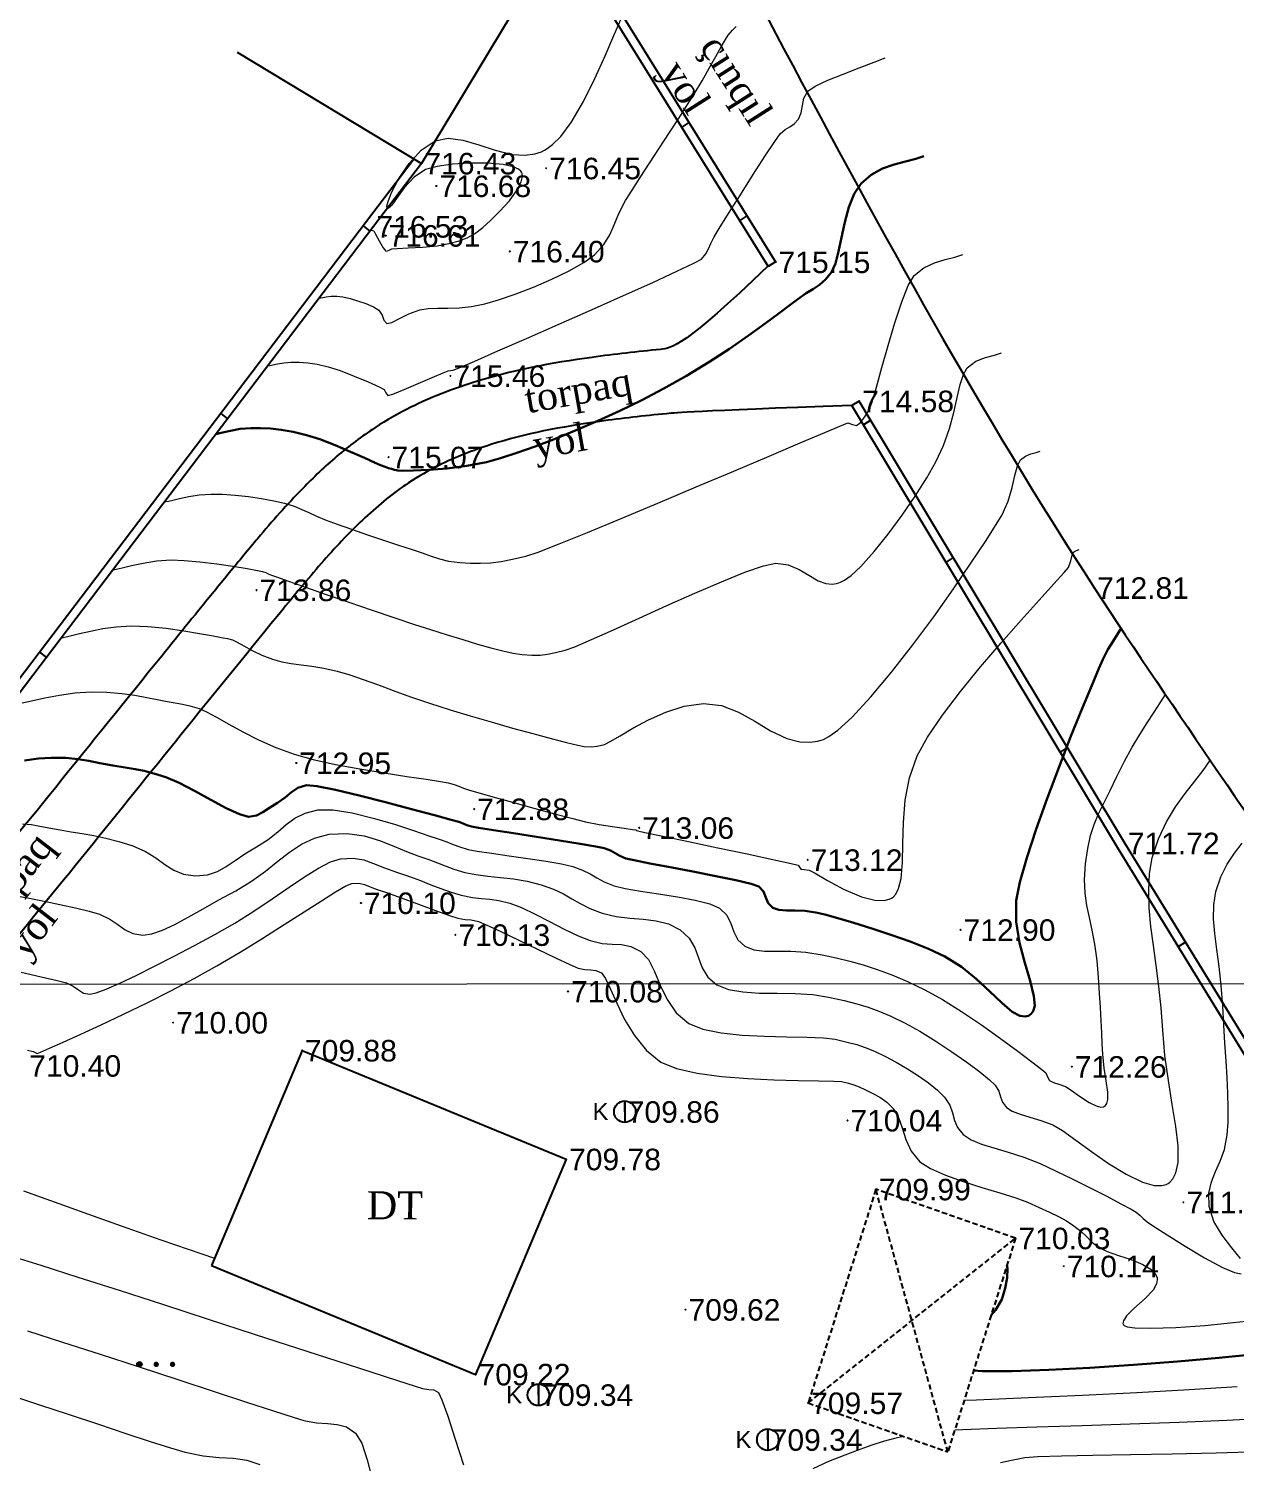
# Model space of a CAD drawing. Header units: feet. Extents: x 3381 to 1374491, y 675186 to 8751562.
# Drawn here: x 688355.3 to 688411.4, y 4376249.5 to 4376316.1 of the extents above; entities that cross this region are included whole.
import ezdxf
from ezdxf.enums import TextEntityAlignment as Align

# ---------------------------------------------------------------- set-up
doc = ezdxf.new("R2010")
doc.units = ezdxf.units.FT
doc.header["$MEASUREMENT"] = 0
doc.header["$PDMODE"] = 34
doc.header["$PDSIZE"] = 0.01
doc.linetypes.add('DASHED2', pattern=[0.375, 0.25, -0.125])
doc.layers.get('0').update_dxf_attribs({"linetype": 'CONTINUOUS'})
for name, color, linetype in [('0_Point_Height', 2, 'CONTINUOUS'), ('0_Point_Point', 7, 'CONTINUOUS'), ('col bitkisi', 7, 'CONTINUOUS'), ('Lep-Stolb', 7, 'CONTINUOUS'), ('polygon', 5, 'CONTINUOUS'), ('Yazilar', 7, 'CONTINUOUS')]:
    doc.layers.add(name, color=color, linetype=linetype)
for name, color, linetype, lineweight in [('ANA HORIZONTAL', 24, 'CONTINUOUS', 30), ('HORIZANTAL', 24, 'CONTINUOUS', 13), ('km setka', 170, 'CONTINUOUS', 15)]:
    doc.layers.add(name, color=color, linetype=linetype, lineweight=lineweight)
doc.styles.get("Standard").update_dxf_attribs({"font": 'arial.ttf', "height": 2.5})

msp = doc.modelspace()

# ---------------------------------------------------------------- hatches: boundary and pattern name
at = {"layer": 'col bitkisi', "ltscale": 1.5}
h = msp.add_hatch(color=256, dxfattribs=at)
edge = h.paths.add_edge_path()
edge.add_arc((688360.479, 4376254.022), 0.125, 0, 360)
h = msp.add_hatch(color=256, dxfattribs=at)
edge = h.paths.add_edge_path()
edge.add_arc((688361.261, 4376254.022), 0.125, 0, 360)
h = msp.add_hatch(color=256, dxfattribs=at)
edge = h.paths.add_edge_path()
edge.add_arc((688362.02, 4376254.022), 0.125, 0, 360)

# ---------------------------------------------------------------- linework, layer by layer
at = {"linetype": 'Continuous'}
for p, q in [((688380.277, 4376320.253, 716.983), (688389.714, 4376305.054, 715.153)), ((688380.617, 4376320.464, 716.983), (688390.054, 4376305.265, 715.153)), ((688378.57, 4376318.106, 716.976), (688373.592, 4376309.85, 716.431)), ((688365.028, 4376315.014, 716.431), (688373.592, 4376309.85, 716.431)), ((688386.026, 4376311.753), (688385.692, 4376311.532)), ((688373.248, 4376310.058, 716.432), (688371.04, 4376307.154, 716.528)), ((688373.592, 4376309.85, 716.431), (688371.358, 4376306.912, 716.528)), ((688371.04, 4376307.154, 716.528), (688334.831, 4376259.454, 708.969)), ((688371.358, 4376306.912, 716.528), (688335.212, 4376259.294, 708.982)), ((688370.882, 4376306.947, 6.389), (688371.197, 4376306.7, 6.389)), ((688388.722, 4376307.411), (688388.388, 4376307.19)), ((688390.054, 4376305.265, 715.153), (688389.714, 4376305.054, 715.153)), ((688364.262, 4376298.225, -710.059), (688364.577, 4376297.979, -710.059)), ((688393.944, 4376298.798, 697.485), (688393.601, 4376298.592, 697.485)), ((688394.478, 4376297.91), (688394.144, 4376297.688)), ((688398.312, 4376291.529), (688397.978, 4376291.307)), ((688355.838, 4376287.127, -710.059), (688356.153, 4376286.881, -710.059)), ((688403.615, 4376282.701), (688403.282, 4376282.48)), ((688409.109, 4376273.655, 712.257), (688408.775, 4376273.434, 712.257)), ((688368.039, 4376268.615, 709.876), (688363.832, 4376258.614, 709.322)), ((688368.039, 4376268.615, 709.876), (688380.316, 4376263.559, 709.777)), ((688380.316, 4376263.559, 709.777), (688376.109, 4376253.558, 709.223)), ((688363.832, 4376258.614, 709.322), (688376.109, 4376253.558, 709.223))]:
    msp.add_line(p, q, dxfattribs=at)
at = {"linetype": 'DASHED2'}
for p, q in [((688394.719, 4376262.16, 709.991), (688391.57, 4376252.227, 709.572)), ((688401.209, 4376259.887, 710.032), (688394.719, 4376262.16, 709.991)), ((688398.06, 4376249.954, 709.613), (688394.719, 4376262.16, 709.991)), ((688391.57, 4376252.227, 709.572), (688401.209, 4376259.887, 710.032)), ((688401.209, 4376259.887, 710.032), (688398.06, 4376249.954, 709.613)), ((688391.57, 4376252.227, 709.572), (688398.06, 4376249.954, 709.613))]:
    msp.add_line(p, q, dxfattribs=at)
at = {"linetype": 'Continuous', "elevation": 697.485}
for points in [[(688456.426, 4376198.1), (688447.789, 4376208.533), (688438.905, 4376222.941), (688427.094, 4376242.97), (688417.074, 4376259.909), (688405.947, 4376278.044), (688393.601, 4376298.592)], [(688456.706, 4376198.389), (688448.115, 4376208.766), (688439.247, 4376223.147), (688427.438, 4376243.173), (688417.416, 4376260.115), (688406.289, 4376278.251), (688393.944, 4376298.798)]]:
    msp.add_lwpolyline(points, dxfattribs=at)
at = {"color": 51, "lineweight": 13, "true_color": 0xf8f6b0}
msp.add_circle((688448.805, 4376201.629), 699.09, dxfattribs=at)
at = {"linetype": 'Continuous'}
for points, knots in [([(688384.942, 4376325.598), (688386.763, 4376322.128), (688393.069, 4376310.11), (688402.966, 4376292.128), (688416.961, 4376272.864), (688427.732, 4376252.666), (688438.695, 4376234.78), (688447.823, 4376217.377), (688461.238, 4376198.856), (688477.838, 4376184.567), (688489.373, 4376169.73), (688497.303, 4376159.248), (688508.621, 4376147.329), (688516.87, 4376136.637), (688521.314, 4376130.877)], [0, 0, 0, 0, 11.75951, 40.72321, 61.46233, 83.054979, 109.290717, 124.392744, 141.962718, 177.533008, 189.558821, 198.276488, 216.955448, 238.768866, 238.768866, 238.768866, 238.768866]), ([(688389.7, 4376305.068), (688385.76, 4376301.305), (688385.231, 4376301.254), (688383.642, 4376301.094), (688382.579, 4376300.978), (688379.627, 4376300.571), (688377.75, 4376300.217), (688374.972, 4376299.339), (688374.021, 4376298.968), (688372.53, 4376298.23), (688371.97, 4376297.914), (688370.81, 4376297.159), (688370.222, 4376296.712), (688369.107, 4376295.763), (688368.577, 4376295.259), (688367.335, 4376293.988), (688366.645, 4376293.201), (688365.534, 4376291.883), (688365.1, 4376291.353), (688364.244, 4376290.307), (688363.819, 4376289.786), (688362.553, 4376288.231), (688361.72, 4376287.203), (688359.241, 4376284.135), (688357.613, 4376282.112), (688354.704, 4376278.517), (688353.428, 4376276.946), (688351.392, 4376274.468), (688350.651, 4376273.57), (688349.218, 4376271.849), (688348.529, 4376271.026), (688347.301, 4376269.572), (688346.767, 4376268.943), (688345.398, 4376267.342), (688344.524, 4376266.336), (688343.092, 4376264.395), (688342.506, 4376263.485), (688341.74, 4376261.832), (688341.491, 4376261.128), (688341.258, 4376260.006), (688341.204, 4376259.612), (688341.155, 4376258.818), (688341.16, 4376258.423), (688341.28, 4376256.823), (688341.595, 4376255.65), (688342.308, 4376253.806), (688342.644, 4376253.099), (688343.37, 4376251.763), (688343.761, 4376251.131), (688345.049, 4376249.208), (688345.996, 4376248.015), (688347.46, 4376246.081), (688348.011, 4376245.33), (688349.012, 4376243.799), (688349.46, 4376243.022), (688350.13, 4376241.552), (688350.371, 4376240.865), (688350.717, 4376239.429), (688350.821, 4376238.688), (688350.899, 4376237.09), (688350.853, 4376236.236), (688350.589, 4376234.556), (688350.372, 4376233.726), (688349.577, 4376231.492), (688348.845, 4376230.139), (688347.372, 4376227.992), (688346.718, 4376227.164), (688345.328, 4376225.556), (688344.589, 4376224.773), (688343.087, 4376223.221), (688342.325, 4376222.452), (688341.003, 4376221.067), (688340.439, 4376220.459), (688339.344, 4376219.207), (688338.815, 4376218.568), (688337.276, 4376216.621), (688336.311, 4376215.284), (688334.611, 4376212.82), (688333.863, 4376211.699), (688332.394, 4376209.43), (688331.675, 4376208.284), (688329.575, 4376204.809), (688328.248, 4376202.446), (688325.852, 4376197.757), (688324.773, 4376195.436), (688323.109, 4376191.411), (688322.473, 4376189.728), (688321.315, 4376186.322), (688320.792, 4376184.605), (688319.779, 4376180.977), (688319.297, 4376179.064), (688318.513, 4376175.771), (688318.198, 4376174.394), (688317.585, 4376171.63), (688317.29, 4376170.242), (688316.865, 4376168.069), (688316.719, 4376167.294), (688316.481, 4376165.894), (688316.386, 4376165.275), (688316.145, 4376163.311), (688316.07, 4376161.967), (688316.072, 4376158.951), (688316.194, 4376157.279), (688316.634, 4376153.987), (688316.95, 4376152.368), (688317.59, 4376149.652), (688317.883, 4376148.544), (688318.448, 4376146.546), (688318.714, 4376145.653), (688319.207, 4376144.039), (688319.433, 4376143.309), (688319.929, 4376141.835), (688320.198, 4376141.095), (688320.654, 4376140.004), (688320.811, 4376139.651), (688321.313, 4376138.597), (688321.674, 4376137.936), (688322.355, 4376136.666), (688322.675, 4376136.057), (688323.074, 4376135.155), (688323.195, 4376134.851), (688323.382, 4376134.297), (688323.452, 4376134.05), (688323.575, 4376133.526), (688323.627, 4376133.253), (688323.761, 4376132.416), (688323.824, 4376131.826), (688321.639, 4376127.412)], [0, 0, 0, 0, 1.504182, 1.504182, 4.512547, 4.512547, 9.897023, 9.897023, 12.795834, 12.795834, 14.604059, 14.604059, 16.662244, 16.662244, 18.72043, 18.72043, 21.69221, 21.69221, 23.690537, 23.690537, 25.688865, 25.688865, 29.68552, 29.68552, 37.678831, 37.678831, 43.858623, 43.858623, 47.338723, 47.338723, 50.479181, 50.479181, 52.843093, 52.843093, 56.452422, 56.452422, 59.343353, 59.343353, 61.301717, 61.301717, 62.310714, 62.310714, 63.319712, 63.319712, 66.426739, 66.426739, 68.50177, 68.50177, 70.576802, 70.576802, 75.092259, 75.092259, 77.984383, 77.984383, 80.876507, 80.876507, 83.368148, 83.368148, 85.859789, 85.859789, 88.693846, 88.693846, 91.527902, 91.527902, 96.504404, 96.504404, 99.813748, 99.813748, 103.123092, 103.123092, 106.359907, 106.359907, 108.778682, 108.778682, 111.197456, 111.197456, 116.035005, 116.035005, 120.025858, 120.025858, 124.016711, 124.016711, 131.998417, 131.998417, 139.538843, 139.538843, 144.840516, 144.840516, 150.142189, 150.142189, 155.992549, 155.992549, 160.212599, 160.212599, 164.43265, 164.43265, 166.77754, 166.77754, 168.584028, 168.584028, 172.423705, 172.423705, 177.221179, 177.221179, 182.018653, 182.018653, 185.384546, 185.384546, 188.140377, 188.140377, 190.397291, 190.397291, 192.654204, 192.654204, 193.73589, 193.73589, 195.899262, 195.899262, 198.062634, 198.062634, 199.190084, 199.190084, 200.13488, 200.13488, 201.079676, 201.079676, 202.923933, 202.923933, 202.923933, 202.923933]), ([(688393.603, 4376298.598), (688386.041, 4376298.318), (688385.511, 4376298.267), (688383.934, 4376298.109), (688382.896, 4376297.994), (688380.096, 4376297.606), (688378.388, 4376297.275), (688375.97, 4376296.507), (688375.162, 4376296.188), (688373.913, 4376295.566), (688373.444, 4376295.298), (688372.296, 4376294.54), (688371.625, 4376293.994), (688370.315, 4376292.77), (688369.677, 4376292.094), (688368.414, 4376290.659), (688367.788, 4376289.899), (688365.641, 4376287.278), (688364.162, 4376285.452), (688361.234, 4376281.827), (688359.785, 4376280.026), (688355.398, 4376274.604), (688352.421, 4376270.962), (688348.702, 4376266.589), (688348.218, 4376266.027), (688347.276, 4376264.917), (688346.82, 4376264.367), (688345.833, 4376263.078), (688345.335, 4376262.343), (688344.649, 4376261.024), (688344.422, 4376260.438), (688344.233, 4376259.598), (688344.195, 4376259.338), (688344.158, 4376258.809), (688344.16, 4376258.533), (688344.244, 4376257.423), (688344.475, 4376256.521), (688345.026, 4376255.094), (688345.271, 4376254.566), (688345.808, 4376253.546), (688346.102, 4376253.051), (688347.186, 4376251.371), (688348.078, 4376250.224), (688349.597, 4376248.233), (688350.21, 4376247.418), (688351.38, 4376245.682), (688351.935, 4376244.764), (688352.681, 4376243.21), (688352.928, 4376242.615), (688353.338, 4376241.38), (688353.499, 4376240.749), (688353.856, 4376238.835), (688353.925, 4376237.529), (688353.755, 4376235.128), (688353.554, 4376234.034), (688352.952, 4376231.923), (688352.551, 4376230.904), (688351.597, 4376228.965), (688351.045, 4376228.044), (688349.665, 4376226.029), (688348.801, 4376224.964), (688347.017, 4376222.958), (688346.096, 4376222.013), (688344.43, 4376220.306), (688343.68, 4376219.54), (688342.503, 4376218.265), (688342.058, 4376217.761), (688341.186, 4376216.726), (688340.76, 4376216.197), (688339.506, 4376214.581), (688338.702, 4376213.464), (688337.175, 4376211.255), (688336.448, 4376210.168), (688335.027, 4376207.979), (688334.332, 4376206.874), (688332.302, 4376203.531), (688331.022, 4376201.263), (688328.646, 4376196.647), (688327.549, 4376194.3), (688325.895, 4376190.297), (688325.278, 4376188.663), (688324.156, 4376185.355), (688323.647, 4376183.678), (688322.65, 4376180.096), (688322.17, 4376178.186), (688321.399, 4376174.933), (688321.093, 4376173.593), (688320.501, 4376170.92), (688320.218, 4376169.585), (688319.803, 4376167.459), (688319.653, 4376166.664), (688319.42, 4376165.276), (688319.331, 4376164.678), (688319.194, 4376163.485), (688319.145, 4376162.885), (688319.05, 4376161.076), (688319.059, 4376159.861), (688319.248, 4376156.728), (688319.528, 4376154.819), (688320.318, 4376151.012), (688320.826, 4376149.113), (688321.571, 4376146.572), (688321.765, 4376145.931), (688322.158, 4376144.653), (688322.356, 4376144.024), (688322.751, 4376142.862), (688322.946, 4376142.325), (688323.297, 4376141.451), (688323.446, 4376141.107), (688323.727, 4376140.5), (688323.859, 4376140.234), (688324.138, 4376139.69), (688324.285, 4376139.415), (688324.736, 4376138.574), (688325.052, 4376137.995), (688325.577, 4376136.923), (688325.794, 4376136.443), (688326.113, 4376135.6), (688326.231, 4376135.247), (688326.428, 4376134.528), (688326.506, 4376134.171), (688326.7, 4376133.112), (688326.777, 4376132.424), (688326.855, 4376131.682), (688326.864, 4376131.601), (688328.598, 4376127.289)], [0, 0, 0, 0, 1.519576, 1.519576, 4.558728, 4.558728, 9.930594, 9.930594, 12.837598, 12.837598, 14.698947, 14.698947, 17.596272, 17.596272, 20.493598, 20.493598, 23.430765, 23.430765, 30.540606, 30.540606, 37.650448, 37.650448, 51.870131, 51.870131, 53.943342, 53.943342, 56.016553, 56.016553, 58.839775, 58.839775, 61.186701, 61.186701, 62.257023, 62.257023, 63.327345, 63.327345, 66.426341, 66.426341, 68.26825, 68.26825, 70.110159, 70.110159, 74.62153, 74.62153, 77.595, 77.595, 80.568471, 80.568471, 82.304355, 82.304355, 84.04024, 84.04024, 87.512009, 87.512009, 90.504027, 90.504027, 93.496045, 93.496045, 96.488063, 96.488063, 100.372173, 100.372173, 104.256283, 104.256283, 107.517701, 107.517701, 109.618427, 109.618427, 111.719153, 111.719153, 115.920605, 115.920605, 119.858792, 119.858792, 123.796978, 123.796978, 131.673352, 131.673352, 139.553481, 139.553481, 144.894421, 144.894421, 150.235361, 150.235361, 156.190392, 156.190392, 160.321983, 160.321983, 164.453574, 164.453574, 166.899961, 166.899961, 168.797126, 168.797126, 170.694291, 170.694291, 174.488621, 174.488621, 180.488906, 180.488906, 186.48919, 186.48919, 188.508696, 188.508696, 190.528201, 190.528201, 192.322947, 192.322947, 193.52533, 193.52533, 194.478712, 194.478712, 195.432094, 195.432094, 197.338858, 197.338858, 198.784376, 198.784376, 199.759029, 199.759029, 200.733681, 200.733681, 202.682985, 202.682985, 202.923933, 202.923933, 202.923933, 202.923933])]:
    msp.add_open_spline(points, degree=3, knots=knots, dxfattribs=at)
at = {"layer": '0_Point_Point'}
for p in [(688373.592, 4376309.85, 716.431), (688379.391, 4376309.625, 716.448), (688374.285, 4376308.8, 716.68), (688371.358, 4376306.912, 716.528), (688371.924, 4376306.492, 716.608), (688377.7, 4376305.759, 716.396), (688390.054, 4376305.265, 715.153), (688374.941, 4376299.973, 715.458), (688393.944, 4376298.798, 714.578), (688372.065, 4376296.19, 715.073), (688365.922, 4376290.016, 713.864), (688404.862, 4376290.121, 712.806), (688367.772, 4376281.978, 712.954), (688376.044, 4376279.834, 712.882), (688383.717, 4376278.964, 713.057), (688406.289, 4376278.251, 711.716), (688391.547, 4376277.473, 713.12), (688370.778, 4376275.469, 710.101), (688398.657, 4376274.222, 712.901), (688375.168, 4376273.988, 710.135), (688380.406, 4376271.361, 710.075), (688362.05, 4376269.913, 710), (688368.039, 4376268.615, 709.876), (688403.826, 4376267.862, 712.257), (688383.044, 4376265.767, 709.857), (688393.396, 4376265.361, 710.042), (688380.316, 4376263.559, 709.777), (688394.719, 4376262.16, 709.991), (688409.017, 4376261.559, 711.378), (688401.209, 4376259.887, 710.032), (688403.458, 4376258.586, 710.137), (688385.869, 4376256.567, 709.616), (688376.109, 4376253.558, 709.223), (688379.028, 4376252.605, 709.337), (688391.57, 4376252.227, 709.572), (688389.69, 4376250.521, 709.343)]:
    msp.add_point(p, dxfattribs=at)
at = {"layer": 'ANA HORIZONTAL', "color": 16, "lineweight": 30}
for points, elevation in [([(688364.039, 4376297.27), (688364.095, 4376297.28), (688364.214, 4376297.306), (688364.414, 4376297.353), (688364.719, 4376297.424), (688365.162, 4376297.504), (688365.674, 4376297.545), (688366.114, 4376297.544), (688366.574, 4376297.52), (688367.071, 4376297.464), (688367.62, 4376297.367), (688368.24, 4376297.221), (688368.863, 4376297.023), (688369.576, 4376296.747), (688370.297, 4376296.442), (688370.945, 4376296.154), (688371.438, 4376295.93), (688371.694, 4376295.817), (688371.898, 4376295.744), (688372.065, 4376295.687), (688372.198, 4376295.645), (688372.341, 4376295.596), (688372.487, 4376295.566), (688372.711, 4376295.562), (688373.217, 4376295.568), (688373.932, 4376295.597), (688374.786, 4376295.664), (688375.704, 4376295.782), (688376.615, 4376295.966), (688377.266, 4376296.146), (688378.027, 4376296.391), (688378.879, 4376296.694), (688379.803, 4376297.047), (688380.78, 4376297.446), (688381.79, 4376297.883), (688382.815, 4376298.352), (688383.835, 4376298.847), (688384.831, 4376299.362), (688385.913, 4376299.97), (688386.946, 4376300.602), (688387.912, 4376301.235), (688388.792, 4376301.844), (688389.568, 4376302.404), (688390.222, 4376302.89), (688390.735, 4376303.278), (688391.089, 4376303.544), (688391.48, 4376303.809), (688391.809, 4376304.01), (688392.098, 4376304.203), (688392.372, 4376304.446), (688392.653, 4376304.794), (688392.836, 4376305.193), (688392.985, 4376305.751), (688393.123, 4376306.411), (688393.273, 4376307.116), (688393.457, 4376307.807), (688393.701, 4376308.427), (688394.026, 4376308.918), (688394.5, 4376309.323), (688395.027, 4376309.607), (688395.571, 4376309.802), (688396.096, 4376309.941), (688396.567, 4376310.057), (688396.949, 4376310.182)], 715), ([(688355.13, 4376282.091), (688355.785, 4376282.178), (688356.373, 4376282.218), (688357.054, 4376282.209), (688357.614, 4376282.156), (688358.122, 4376282.073), (688358.643, 4376281.969), (688359.244, 4376281.856), (688359.824, 4376281.762), (688360.286, 4376281.689), (688360.706, 4376281.609), (688361.157, 4376281.495), (688361.713, 4376281.318), (688362.321, 4376281.056), (688363.041, 4376280.681), (688363.799, 4376280.264), (688364.519, 4376279.876), (688365.125, 4376279.591), (688365.544, 4376279.48), (688365.925, 4376279.536), (688366.224, 4376279.684), (688366.52, 4376279.891), (688366.893, 4376280.124), (688367.261, 4376280.37), (688367.549, 4376280.614), (688367.849, 4376280.817), (688368.251, 4376280.942), (688368.728, 4376280.901), (688369.589, 4376280.729), (688370.699, 4376280.467), (688371.925, 4376280.156), (688373.134, 4376279.836), (688374.192, 4376279.549), (688374.966, 4376279.335), (688375.321, 4376279.235), (688375.537, 4376279.159), (688375.705, 4376279.09), (688375.922, 4376279.021), (688376.247, 4376278.964), (688376.935, 4376278.855), (688377.87, 4376278.71), (688378.932, 4376278.546), (688380.003, 4376278.379), (688380.965, 4376278.224), (688381.699, 4376278.097), (688382.088, 4376278.016), (688382.378, 4376277.903), (688382.594, 4376277.784), (688382.81, 4376277.663), (688383.099, 4376277.544), (688383.482, 4376277.454), (688384.205, 4376277.311), (688385.154, 4376277.131), (688386.214, 4376276.93), (688387.27, 4376276.723), (688388.21, 4376276.527), (688388.917, 4376276.357), (688389.279, 4376276.229), (688389.493, 4376275.995), (688389.604, 4376275.729), (688389.715, 4376275.467), (688389.932, 4376275.249), (688390.211, 4376275.151), (688390.558, 4376275.122), (688390.964, 4376275.121), (688391.421, 4376275.106), (688391.92, 4376275.033), (688392.347, 4376274.929), (688392.955, 4376274.765), (688393.699, 4376274.549), (688394.535, 4376274.29), (688395.419, 4376273.995), (688396.307, 4376273.673), (688397.155, 4376273.332), (688397.919, 4376272.979), (688398.689, 4376272.504), (688399.384, 4376271.938), (688400.008, 4376271.354), (688400.565, 4376270.823), (688401.059, 4376270.416), (688401.412, 4376270.228), (688401.654, 4376270.192), (688401.804, 4376270.226), (688401.876, 4376270.262), (688401.941, 4376270.31), (688402.035, 4376270.434), (688402.099, 4376270.686), (688402.066, 4376271.134), (688401.891, 4376271.843), (688401.641, 4376272.681), (688401.397, 4376273.611), (688401.236, 4376274.592), (688401.24, 4376275.586), (688401.407, 4376276.44), (688401.728, 4376277.57), (688402.164, 4376278.893), (688402.677, 4376280.33), (688403.23, 4376281.798), (688403.785, 4376283.218), (688404.303, 4376284.507), (688404.748, 4376285.586), (688405.08, 4376286.374), (688405.263, 4376286.789), (688405.504, 4376287.254), (688405.74, 4376287.644), (688405.952, 4376287.969), (688406.122, 4376288.236)], 712.5), ([(688400.81, 4376258.627), (688400.835, 4376258.484), (688400.821, 4376258.043), (688400.727, 4376257.57), (688400.576, 4376257.044), (688400.282, 4376256.537), (688400.072, 4376256.301)], 710), ([(688399.257, 4376253.729), (688399.674, 4376253.706), (688401.048, 4376253.709), (688402.749, 4376253.766), (688404.667, 4376253.866), (688406.697, 4376253.999), (688408.731, 4376254.155), (688410.662, 4376254.325), (688412.382, 4376254.497)], 710)]:
    msp.add_lwpolyline(points, dxfattribs=dict(at, elevation=elevation))
at = {"layer": 'col bitkisi', "lineweight": 13, "ltscale": 1.5}
msp.add_circle((688360.479, 4376254.022), 0.125, dxfattribs=at)
at = {"layer": 'HORIZANTAL', "color": 16, "linetype": 'Continuous', "lineweight": 20}
for points, elevation in [([(688368.829, 4376303.58), (688368.855, 4376303.585), (688368.912, 4376303.598), (688369.01, 4376303.621), (688369.164, 4376303.653), (688369.394, 4376303.675), (688369.651, 4376303.671), (688369.938, 4376303.638), (688370.281, 4376303.563), (688370.618, 4376303.464), (688371.005, 4376303.328), (688371.364, 4376303.174), (688371.615, 4376303.021), (688371.76, 4376302.793), (688371.835, 4376302.56), (688371.98, 4376302.412), (688372.216, 4376302.454), (688372.569, 4376302.635), (688373.011, 4376302.863), (688373.519, 4376303.046), (688373.9, 4376303.103), (688374.332, 4376303.119), (688374.812, 4376303.121), (688375.341, 4376303.136), (688375.916, 4376303.192), (688376.535, 4376303.316), (688377.174, 4376303.505), (688377.949, 4376303.772), (688378.796, 4376304.098), (688379.651, 4376304.463), (688380.452, 4376304.848), (688381.135, 4376305.234), (688381.636, 4376305.602), (688382.071, 4376306.073), (688382.344, 4376306.525), (688382.544, 4376306.993), (688382.76, 4376307.512), (688383.08, 4376308.117), (688383.38, 4376308.598), (688383.76, 4376309.192), (688384.194, 4376309.862), (688384.658, 4376310.573), (688385.124, 4376311.288), (688385.567, 4376311.971), (688385.961, 4376312.586), (688386.279, 4376313.097), (688386.636, 4376313.694), (688386.972, 4376314.276), (688387.274, 4376314.81), (688387.53, 4376315.266), (688387.728, 4376315.611), (688387.856, 4376315.813), (688388.045, 4376316.034), (688388.217, 4376316.205)], 716), ([(688371.224, 4376306.735), (688371.227, 4376306.736), (688371.243, 4376306.739), (688371.254, 4376306.74), (688371.308, 4376306.727), (688371.372, 4376306.706), (688371.454, 4376306.558), (688371.627, 4376306.243), (688371.813, 4376305.924), (688371.934, 4376305.767), (688372.06, 4376305.803), (688372.208, 4376305.88), (688372.456, 4376305.896), (688372.979, 4376305.918), (688373.644, 4376305.955), (688374.317, 4376306.019), (688374.867, 4376306.119), (688375.345, 4376306.253), (688375.72, 4376306.389), (688376.064, 4376306.578), (688376.45, 4376306.873), (688376.803, 4376307.19), (688377.239, 4376307.62), (688377.678, 4376308.112), (688378.044, 4376308.614), (688378.232, 4376308.988), (688378.286, 4376309.235), (688378.271, 4376309.377), (688378.247, 4376309.44), (688378.214, 4376309.49), (688378.108, 4376309.58), (688377.861, 4376309.691), (688377.396, 4376309.795), (688376.664, 4376309.862), (688375.847, 4376309.864), (688375.034, 4376309.809), (688374.317, 4376309.705), (688373.784, 4376309.559), (688373.248, 4376309.21), (688372.794, 4376308.718), (688372.43, 4376308.22), (688372.208, 4376307.91), (688372.086, 4376307.776), (688372.026, 4376307.751), (688372.003, 4376307.76), (688371.99, 4376307.782), (688371.987, 4376307.867), (688372.038, 4376308.083), (688372.203, 4376308.5), (688372.544, 4376309.149), (688373.012, 4376309.838), (688373.58, 4376310.457), (688374.222, 4376310.895), (688374.838, 4376311.021), (688375.521, 4376310.927), (688376.254, 4376310.708), (688377.017, 4376310.457), (688377.794, 4376310.269), (688378.411, 4376310.228), (688378.867, 4376310.292), (688379.164, 4376310.391), (688379.31, 4376310.46), (688379.437, 4376310.534), (688379.69, 4376310.724), (688380.064, 4376311.105), (688380.548, 4376311.756), (688381.123, 4376312.732), (688381.653, 4376313.796), (688382.126, 4376314.852), (688382.533, 4376315.801), (688382.861, 4376316.545)], 716.5), ([(688366.434, 4376300.425), (688366.472, 4376300.432), (688366.552, 4376300.449), (688366.687, 4376300.481), (688366.892, 4376300.529), (688367.19, 4376300.583), (688367.534, 4376300.61), (688367.906, 4376300.607), (688368.303, 4376300.577), (688368.747, 4376300.509), (688369.26, 4376300.392), (688369.805, 4376300.217), (688370.465, 4376299.962), (688371.113, 4376299.691), (688371.619, 4376299.462), (688371.858, 4376299.337), (688371.942, 4376299.176), (688372.026, 4376299.056), (688372.265, 4376299.128), (688372.783, 4376299.336), (688373.441, 4376299.614), (688374.095, 4376299.896), (688374.606, 4376300.117), (688374.831, 4376300.211), (688374.948, 4376300.221), (688375.065, 4376300.232), (688375.341, 4376300.349), (688376.066, 4376300.662), (688377.142, 4376301.13), (688378.47, 4376301.709), (688379.953, 4376302.36), (688381.492, 4376303.039), (688382.99, 4376303.705), (688384.349, 4376304.316), (688385.469, 4376304.831), (688386.254, 4376305.207), (688386.605, 4376305.403), (688386.816, 4376305.643), (688386.938, 4376305.875), (688387.041, 4376306.13), (688387.197, 4376306.433), (688387.437, 4376306.822), (688387.87, 4376307.517), (688388.421, 4376308.394), (688389.013, 4376309.328), (688389.57, 4376310.193), (688390.014, 4376310.865), (688390.271, 4376311.218), (688390.501, 4376311.421), (688390.717, 4376311.549), (688390.922, 4376311.682), (688391.122, 4376311.899), (688391.249, 4376312.205), (688391.298, 4376312.539), (688391.367, 4376312.879), (688391.556, 4376313.202), (688391.897, 4376313.436), (688392.477, 4376313.71), (688393.193, 4376314.003), (688393.944, 4376314.29), (688394.629, 4376314.548), (688395.145, 4376314.754)], 715.5), ([(688361.644, 4376294.115), (688361.703, 4376294.125), (688361.828, 4376294.151), (688362.032, 4376294.199), (688362.337, 4376294.272), (688362.771, 4376294.366), (688363.263, 4376294.441), (688363.814, 4376294.479), (688364.34, 4376294.47), (688364.929, 4376294.428), (688365.546, 4376294.359), (688366.156, 4376294.269), (688366.726, 4376294.164), (688367.22, 4376294.05), (688367.679, 4376293.91), (688368.035, 4376293.766), (688368.354, 4376293.614), (688368.705, 4376293.448), (688369.154, 4376293.264), (688369.678, 4376293.073), (688370.342, 4376292.838), (688371.081, 4376292.582), (688371.83, 4376292.327), (688372.527, 4376292.097), (688373.106, 4376291.913), (688373.627, 4376291.739), (688374.042, 4376291.588), (688374.423, 4376291.461), (688374.843, 4376291.362), (688375.377, 4376291.294), (688375.869, 4376291.263), (688376.335, 4376291.26), (688376.802, 4376291.287), (688377.292, 4376291.349), (688377.831, 4376291.449), (688378.443, 4376291.591), (688379.01, 4376291.781), (688379.996, 4376292.162), (688381.312, 4376292.695), (688382.871, 4376293.339), (688384.582, 4376294.056), (688386.359, 4376294.806), (688388.111, 4376295.548), (688389.752, 4376296.245), (688391.191, 4376296.856), (688392.341, 4376297.342), (688393.114, 4376297.664), (688393.42, 4376297.781), (688393.628, 4376297.705), (688393.816, 4376297.657), (688393.993, 4376297.791), (688394.209, 4376298.063), (688394.425, 4376298.416), (688394.545, 4376298.76), (688394.739, 4376299.442), (688394.992, 4376300.354), (688395.284, 4376301.39), (688395.598, 4376302.443), (688395.916, 4376303.406), (688396.221, 4376304.172), (688396.495, 4376304.635), (688396.94, 4376304.997), (688397.436, 4376305.233), (688397.935, 4376305.385), (688398.39, 4376305.496), (688398.752, 4376305.611)], 714.5), ([(688359.249, 4376290.96), (688359.322, 4376290.973), (688359.478, 4376291.005), (688359.733, 4376291.064), (688360.113, 4376291.156), (688360.654, 4376291.272), (688361.267, 4376291.367), (688361.953, 4376291.414), (688362.558, 4376291.395), (688363.289, 4376291.327), (688364.071, 4376291.229), (688364.828, 4376291.118), (688365.485, 4376291.011), (688365.968, 4376290.925), (688366.2, 4376290.879), (688366.35, 4376290.828), (688366.466, 4376290.774), (688366.613, 4376290.711), (688366.854, 4376290.624), (688367.407, 4376290.429), (688368.199, 4376290.151), (688369.16, 4376289.816), (688370.219, 4376289.449), (688371.305, 4376289.076), (688372.347, 4376288.723), (688373.274, 4376288.416), (688374.014, 4376288.18), (688374.792, 4376287.939), (688375.522, 4376287.713), (688376.197, 4376287.507), (688376.814, 4376287.328), (688377.368, 4376287.184), (688377.854, 4376287.079), (688378.267, 4376287.022), (688378.729, 4376286.993), (688379.103, 4376286.996), (688379.447, 4376287.034), (688379.817, 4376287.106), (688380.27, 4376287.215), (688380.718, 4376287.379), (688381.494, 4376287.713), (688382.52, 4376288.173), (688383.717, 4376288.715), (688385.005, 4376289.297), (688386.305, 4376289.874), (688387.54, 4376290.402), (688388.63, 4376290.839), (688389.495, 4376291.14), (688390.058, 4376291.261), (688390.646, 4376291.19), (688391.149, 4376290.976), (688391.602, 4376290.701), (688392.038, 4376290.448), (688392.397, 4376290.319), (688392.684, 4376290.291), (688392.888, 4376290.317), (688392.994, 4376290.344), (688393.077, 4376290.375), (688393.259, 4376290.47), (688393.563, 4376290.691), (688394.018, 4376291.112), (688394.641, 4376291.801), (688395.292, 4376292.615), (688395.938, 4376293.496), (688396.545, 4376294.387), (688397.079, 4376295.231), (688397.505, 4376295.968), (688397.865, 4376296.742), (688398.134, 4376297.522), (688398.336, 4376298.274), (688398.495, 4376298.967), (688398.637, 4376299.566), (688398.785, 4376300.038), (688398.965, 4376300.351), (688399.364, 4376300.655), (688399.806, 4376300.832), (688400.225, 4376300.94), (688400.556, 4376301.039)], 714), ([(688356.854, 4376287.804), (688356.927, 4376287.817), (688357.08, 4376287.848), (688357.328, 4376287.905), (688357.693, 4376287.993), (688358.202, 4376288.111), (688358.772, 4376288.221), (688359.402, 4376288.306), (688360.093, 4376288.349), (688360.874, 4376288.325), (688361.718, 4376288.241), (688362.547, 4376288.124), (688363.28, 4376288), (688363.838, 4376287.896), (688364.14, 4376287.839), (688364.379, 4376287.8), (688364.568, 4376287.764), (688364.799, 4376287.695), (688365.018, 4376287.592), (688365.327, 4376287.42), (688365.714, 4376287.21), (688366.163, 4376286.993), (688366.662, 4376286.801), (688367.094, 4376286.685), (688367.536, 4376286.607), (688368, 4376286.545), (688368.502, 4376286.477), (688369.055, 4376286.383), (688369.674, 4376286.242), (688370.254, 4376286.072), (688370.877, 4376285.862), (688371.55, 4376285.619), (688372.282, 4376285.349), (688373.082, 4376285.059), (688373.959, 4376284.756), (688374.922, 4376284.448), (688375.848, 4376284.169), (688376.831, 4376283.883), (688377.82, 4376283.602), (688378.767, 4376283.341), (688379.624, 4376283.112), (688380.34, 4376282.928), (688380.867, 4376282.803), (688381.157, 4376282.749), (688381.494, 4376282.735), (688381.766, 4376282.764), (688382.098, 4376282.84), (688382.371, 4376282.972), (688382.823, 4376283.245), (688383.423, 4376283.601), (688384.142, 4376283.986), (688384.947, 4376284.341), (688385.809, 4376284.612), (688386.696, 4376284.741), (688387.547, 4376284.643), (688388.337, 4376284.335), (688389.089, 4376283.914), (688389.825, 4376283.476), (688390.569, 4376283.118), (688391.185, 4376282.955), (688391.667, 4376282.937), (688392.001, 4376282.986), (688392.172, 4376283.031), (688392.285, 4376283.073), (688392.534, 4376283.202), (688392.955, 4376283.505), (688393.595, 4376284.086), (688394.488, 4376285.044), (688395.448, 4376286.194), (688396.434, 4376287.463), (688397.404, 4376288.778), (688398.318, 4376290.067), (688399.134, 4376291.258), (688399.811, 4376292.279), (688400.309, 4376293.057), (688400.586, 4376293.519), (688400.863, 4376294.151), (688401.048, 4376294.775), (688401.178, 4376295.337), (688401.294, 4376295.785), (688401.434, 4376296.067), (688401.666, 4376296.244), (688401.923, 4376296.347), (688402.167, 4376296.409), (688402.359, 4376296.467)], 713.5), ([(688355.026, 4376284.766), (688355.47, 4376284.869), (688356.086, 4376285.007), (688356.76, 4376285.136), (688357.48, 4376285.235), (688358.233, 4376285.283), (688358.972, 4376285.27), (688359.655, 4376285.211), (688360.274, 4376285.122), (688360.824, 4376285.021), (688361.299, 4376284.924), (688361.692, 4376284.847), (688362.138, 4376284.776), (688362.486, 4376284.718), (688362.828, 4376284.64), (688363.256, 4376284.507), (688363.603, 4376284.352), (688364.065, 4376284.103), (688364.63, 4376283.786), (688365.286, 4376283.429), (688366.021, 4376283.058), (688366.822, 4376282.701), (688367.679, 4376282.384), (688368.557, 4376282.14), (688369.598, 4376281.911), (688370.723, 4376281.702), (688371.853, 4376281.514), (688372.908, 4376281.353), (688373.808, 4376281.221), (688374.475, 4376281.121), (688374.828, 4376281.058), (688375.113, 4376280.973), (688375.33, 4376280.893), (688375.548, 4376280.81), (688375.83, 4376280.715), (688376.216, 4376280.602), (688376.915, 4376280.403), (688377.817, 4376280.15), (688378.809, 4376279.875), (688379.781, 4376279.612), (688380.621, 4376279.392), (688381.218, 4376279.248), (688381.852, 4376279.123), (688382.477, 4376279.019), (688383.017, 4376278.939), (688383.4, 4376278.887), (688383.55, 4376278.867), (688383.602, 4376278.843), (688383.654, 4376278.819), (688383.977, 4376278.751), (688384.818, 4376278.574), (688386.006, 4376278.324), (688387.367, 4376278.037), (688388.731, 4376277.749), (688389.923, 4376277.495), (688390.773, 4376277.311), (688391.108, 4376277.232), (688391.171, 4376277.136), (688391.234, 4376277.043), (688391.384, 4376277.024), (688391.619, 4376277.001), (688391.89, 4376276.85), (688392.461, 4376276.513), (688393.216, 4376276.11), (688394.041, 4376275.76), (688394.674, 4376275.597), (688395.096, 4376275.583), (688395.337, 4376275.641), (688395.443, 4376275.692), (688395.515, 4376275.741), (688395.638, 4376275.871), (688395.775, 4376276.135), (688395.886, 4376276.605), (688395.947, 4376277.351), (688395.968, 4376278.234), (688395.997, 4376279.213), (688396.085, 4376280.246), (688396.282, 4376281.291), (688396.636, 4376282.307), (688397.12, 4376283.184), (688397.812, 4376284.201), (688398.653, 4376285.306), (688399.583, 4376286.446), (688400.542, 4376287.568), (688401.469, 4376288.62), (688402.305, 4376289.549), (688402.99, 4376290.302), (688403.464, 4376290.827), (688403.667, 4376291.071), (688403.784, 4376291.368), (688403.848, 4376291.631), (688403.904, 4376291.783), (688404.039, 4376291.858), (688404.162, 4376291.895)], 713)]:
    msp.add_lwpolyline(points, dxfattribs=dict(at, elevation=elevation))
at = {"layer": 'HORIZANTAL', "color": 32, "linetype": 'Continuous', "lineweight": 13}
for points, elevation in [([(688355.042, 4376279.147), (688355.463, 4376279.11), (688355.849, 4376279.047), (688356.269, 4376278.963), (688356.796, 4376278.865), (688357.301, 4376278.783), (688357.817, 4376278.701), (688358.353, 4376278.607), (688358.918, 4376278.488), (688359.52, 4376278.334), (688360.169, 4376278.13), (688360.767, 4376277.865), (688361.247, 4376277.561), (688361.665, 4376277.256), (688362.074, 4376276.989), (688362.531, 4376276.801), (688363.09, 4376276.729), (688363.651, 4376276.783), (688364.111, 4376276.932), (688364.519, 4376277.157), (688364.924, 4376277.437), (688365.376, 4376277.752), (688365.924, 4376278.082), (688366.467, 4376278.424), (688366.908, 4376278.775), (688367.304, 4376279.111), (688367.709, 4376279.41), (688368.182, 4376279.648), (688368.777, 4376279.802), (688369.48, 4376279.802), (688370.369, 4376279.657), (688371.351, 4376279.416), (688372.334, 4376279.126), (688373.227, 4376278.836), (688373.938, 4376278.594), (688374.374, 4376278.45), (688374.767, 4376278.317), (688375.067, 4376278.194), (688375.368, 4376278.076), (688375.763, 4376277.957), (688376.184, 4376277.877), (688376.847, 4376277.777), (688377.661, 4376277.663), (688378.536, 4376277.54), (688379.382, 4376277.413), (688380.108, 4376277.286), (688380.625, 4376277.164), (688381.081, 4376276.994), (688381.429, 4376276.816), (688381.742, 4376276.633), (688382.089, 4376276.45), (688382.544, 4376276.269), (688383.056, 4376276.144), (688383.777, 4376276.018), (688384.618, 4376275.888), (688385.494, 4376275.749), (688386.315, 4376275.595), (688386.996, 4376275.422), (688387.449, 4376275.225), (688387.78, 4376274.895), (688387.966, 4376274.518), (688388.106, 4376274.128), (688388.295, 4376273.762), (688388.629, 4376273.455), (688389.04, 4376273.296), (688389.539, 4376273.234), (688390.115, 4376273.224), (688390.76, 4376273.222), (688391.464, 4376273.184), (688392.22, 4376273.066), (688392.87, 4376272.919), (688393.501, 4376272.765), (688394.129, 4376272.591), (688394.775, 4376272.384), (688395.456, 4376272.13), (688396.191, 4376271.816), (688396.999, 4376271.43), (688397.806, 4376270.983), (688398.699, 4376270.424), (688399.619, 4376269.804), (688400.51, 4376269.175), (688401.313, 4376268.586), (688401.97, 4376268.089), (688402.424, 4376267.734), (688402.616, 4376267.572), (688402.701, 4376267.387), (688402.793, 4376267.215), (688402.967, 4376267.126), (688403.221, 4376267.05), (688403.524, 4376266.941), (688403.798, 4376266.768), (688404.189, 4376266.485), (688404.627, 4376266.196), (688404.96, 4376266.032), (688405.175, 4376265.981), (688405.294, 4376265.996), (688405.344, 4376266.019), (688405.387, 4376266.053), (688405.451, 4376266.144), (688405.5, 4376266.332), (688405.497, 4376266.669), (688405.424, 4376267.194), (688405.326, 4376267.797), (688405.261, 4376268.437), (688405.239, 4376268.915), (688405.216, 4376269.433), (688405.19, 4376269.996), (688405.157, 4376270.608), (688405.116, 4376271.276), (688405.063, 4376272.004), (688404.996, 4376272.797), (688404.901, 4376273.557), (688404.777, 4376274.208), (688404.646, 4376274.792), (688404.528, 4376275.35), (688404.444, 4376275.924), (688404.415, 4376276.555), (688404.46, 4376277.286), (688404.564, 4376278.003), (688404.699, 4376278.598), (688404.866, 4376279.117), (688405.069, 4376279.606), (688405.31, 4376280.109), (688405.592, 4376280.673), (688405.917, 4376281.344), (688406.272, 4376282.054), (688406.633, 4376282.706), (688406.991, 4376283.302), (688407.334, 4376283.843), (688407.654, 4376284.332), (688407.939, 4376284.769), (688408.18, 4376285.156)], 712), ([(688354.771, 4376275.799), (688355.36, 4376275.689), (688356.052, 4376275.554), (688356.787, 4376275.402), (688357.502, 4376275.244), (688358.136, 4376275.087), (688358.626, 4376274.942), (688359.107, 4376274.719), (688359.478, 4376274.465), (688359.811, 4376274.225), (688360.173, 4376274.047), (688360.636, 4376273.977), (688361.058, 4376274.039), (688361.556, 4376274.21), (688362.122, 4376274.472), (688362.752, 4376274.805), (688363.438, 4376275.19), (688364.175, 4376275.608), (688364.956, 4376276.04), (688365.695, 4376276.488), (688366.334, 4376276.953), (688366.91, 4376277.41), (688367.458, 4376277.835), (688368.016, 4376278.201), (688368.619, 4376278.485), (688369.304, 4376278.661), (688370.139, 4376278.699), (688370.92, 4376278.585), (688371.643, 4376278.372), (688372.305, 4376278.112), (688372.901, 4376277.858), (688373.427, 4376277.665), (688373.936, 4376277.497), (688374.332, 4376277.34), (688374.693, 4376277.19), (688375.092, 4376277.043), (688375.603, 4376276.893), (688376.119, 4376276.79), (688376.674, 4376276.72), (688377.262, 4376276.659), (688377.876, 4376276.586), (688378.512, 4376276.478), (688379.162, 4376276.313), (688379.736, 4376276.105), (688380.187, 4376275.888), (688380.577, 4376275.666), (688380.967, 4376275.44), (688381.417, 4376275.216), (688381.988, 4376274.994), (688382.638, 4376274.835), (688383.277, 4376274.758), (688383.901, 4376274.711), (688384.503, 4376274.641), (688385.078, 4376274.495), (688385.62, 4376274.221), (688386.036, 4376273.83), (688386.292, 4376273.385), (688386.469, 4376272.916), (688386.646, 4376272.453), (688386.905, 4376272.025), (688387.326, 4376271.661), (688387.861, 4376271.447), (688388.535, 4376271.332), (688389.304, 4376271.284), (688390.129, 4376271.269), (688390.967, 4376271.255), (688391.778, 4376271.209), (688392.52, 4376271.098), (688393.244, 4376270.935), (688393.835, 4376270.787), (688394.353, 4376270.633), (688394.859, 4376270.446), (688395.415, 4376270.203), (688396.079, 4376269.88), (688396.759, 4376269.507), (688397.497, 4376269.052), (688398.242, 4376268.557), (688398.942, 4376268.064), (688399.546, 4376267.613), (688400.003, 4376267.247), (688400.262, 4376267.007), (688400.432, 4376266.728), (688400.512, 4376266.461), (688400.597, 4376266.205), (688400.784, 4376265.957), (688401.056, 4376265.788), (688401.428, 4376265.651), (688401.879, 4376265.517), (688402.388, 4376265.359), (688402.936, 4376265.149), (688403.387, 4376264.885), (688404.006, 4376264.449), (688404.74, 4376263.917), (688405.537, 4376263.364), (688406.344, 4376262.864), (688407.108, 4376262.492), (688407.653, 4376262.338), (688408.005, 4376262.33), (688408.207, 4376262.386), (688408.297, 4376262.434), (688408.378, 4376262.493), (688408.515, 4376262.639), (688408.662, 4376262.923), (688408.762, 4376263.411), (688408.762, 4376264.175), (688408.66, 4376265.084), (688408.497, 4376266.106), (688408.314, 4376267.212), (688408.153, 4376268.372), (688408.052, 4376269.556), (688407.979, 4376270.592), (688407.87, 4376271.593), (688407.743, 4376272.559), (688407.615, 4376273.488), (688407.504, 4376274.381), (688407.426, 4376275.237), (688407.399, 4376276.054), (688407.439, 4376276.833), (688407.565, 4376277.573), (688407.847, 4376278.45), (688408.22, 4376279.235), (688408.65, 4376279.937), (688409.102, 4376280.564), (688409.54, 4376281.124), (688409.931, 4376281.625), (688410.238, 4376282.076)], 711.5), ([(688411.672, 4376258.944), (688411.269, 4376259.442), (688410.816, 4376260.021), (688410.426, 4376260.665), (688410.212, 4376261.354), (688410.201, 4376261.986), (688410.315, 4376262.512), (688410.504, 4376262.987), (688410.722, 4376263.469), (688410.919, 4376264.017), (688411.049, 4376264.688), (688411.09, 4376265.28), (688411.1, 4376265.925), (688411.084, 4376266.618), (688411.048, 4376267.357), (688411, 4376268.136), (688410.945, 4376268.951), (688410.891, 4376269.799), (688410.843, 4376270.674), (688410.772, 4376271.639), (688410.669, 4376272.515), (688410.559, 4376273.313), (688410.466, 4376274.048), (688410.412, 4376274.733), (688410.422, 4376275.38), (688410.52, 4376276.003), (688410.745, 4376276.677), (688411.047, 4376277.269), (688411.39, 4376277.789), (688411.737, 4376278.244)], 711), ([(688354.983, 4376272.245), (688355.919, 4376272.039), (688356.662, 4376271.866), (688357.083, 4376271.753), (688357.401, 4376271.597), (688357.64, 4376271.424), (688357.876, 4376271.284), (688358.182, 4376271.226), (688358.468, 4376271.29), (688358.941, 4376271.469), (688359.571, 4376271.746), (688360.326, 4376272.104), (688361.175, 4376272.526), (688362.089, 4376272.994), (688363.037, 4376273.49), (688363.987, 4376273.997), (688364.914, 4376274.53), (688365.804, 4376275.095), (688366.648, 4376275.662), (688367.436, 4376276.202), (688368.158, 4376276.687), (688368.804, 4376277.088), (688369.365, 4376277.375), (688369.831, 4376277.52), (688370.42, 4376277.552), (688370.908, 4376277.468), (688371.366, 4376277.303), (688371.866, 4376277.095), (688372.48, 4376276.88), (688373.034, 4376276.7), (688373.546, 4376276.51), (688374.03, 4376276.32), (688374.498, 4376276.137), (688374.965, 4376275.97), (688375.444, 4376275.829), (688375.962, 4376275.723), (688376.384, 4376275.676), (688376.772, 4376275.646), (688377.19, 4376275.589), (688377.699, 4376275.461), (688378.239, 4376275.253), (688378.87, 4376274.953), (688379.548, 4376274.606), (688380.23, 4376274.255), (688380.873, 4376273.945), (688381.433, 4376273.72), (688381.987, 4376273.591), (688382.462, 4376273.557), (688382.897, 4376273.538), (688383.327, 4376273.451), (688383.791, 4376273.218), (688384.145, 4376272.835), (688384.426, 4376272.289), (688384.695, 4376271.649), (688385.011, 4376270.986), (688385.434, 4376270.369), (688386.023, 4376269.868), (688386.669, 4376269.605), (688387.519, 4376269.431), (688388.501, 4376269.328), (688389.541, 4376269.273), (688390.567, 4376269.247), (688391.504, 4376269.228), (688392.28, 4376269.196), (688392.821, 4376269.131), (688393.379, 4376269.004), (688393.824, 4376268.887), (688394.223, 4376268.755), (688394.645, 4376268.578), (688395.159, 4376268.33), (688395.662, 4376268.065), (688396.181, 4376267.764), (688396.692, 4376267.44), (688397.167, 4376267.104), (688397.581, 4376266.768), (688397.907, 4376266.443), (688398.151, 4376266.071), (688398.278, 4376265.711), (688398.369, 4376265.364), (688398.508, 4376265.027), (688398.774, 4376264.699), (688399.139, 4376264.46), (688399.622, 4376264.263), (688400.204, 4376264.081), (688400.865, 4376263.888), (688401.587, 4376263.655), (688402.348, 4376263.357), (688403.071, 4376263.025), (688403.87, 4376262.638), (688404.684, 4376262.23), (688405.449, 4376261.836), (688406.102, 4376261.491), (688406.581, 4376261.231), (688406.824, 4376261.09), (688407.008, 4376260.941), (688407.141, 4376260.804), (688407.324, 4376260.654), (688407.63, 4376260.447), (688408.259, 4376260.035), (688409.087, 4376259.513), (688409.987, 4376258.979), (688410.836, 4376258.529), (688411.394, 4376258.295), (688411.7, 4376258.226)], 711), ([(688355.272, 4376268.626), (688355.54, 4376268.565), (688355.635, 4376268.513), (688355.728, 4376268.475), (688355.888, 4376268.538), (688356.305, 4376268.718), (688356.94, 4376269), (688357.751, 4376269.367), (688358.697, 4376269.805), (688359.738, 4376270.298), (688360.832, 4376270.831), (688361.94, 4376271.389), (688363.019, 4376271.955), (688364.085, 4376272.552), (688365.161, 4376273.19), (688366.214, 4376273.84), (688367.216, 4376274.474), (688368.134, 4376275.063), (688368.938, 4376275.576), (688369.597, 4376275.986), (688370.081, 4376276.264), (688370.358, 4376276.379), (688370.676, 4376276.388), (688370.937, 4376276.323), (688371.202, 4376276.215), (688371.534, 4376276.095), (688371.961, 4376275.951), (688372.643, 4376275.706), (688373.447, 4376275.413), (688374.243, 4376275.123), (688374.899, 4376274.89), (688375.285, 4376274.765), (688375.625, 4376274.705), (688375.901, 4376274.682), (688376.236, 4376274.61), (688376.596, 4376274.459), (688377.253, 4376274.153), (688378.087, 4376273.754), (688378.984, 4376273.323), (688379.826, 4376272.92), (688380.496, 4376272.607), (688380.878, 4376272.445), (688381.19, 4376272.379), (688381.452, 4376272.367), (688381.698, 4376272.336), (688381.961, 4376272.214), (688382.143, 4376271.959), (688382.374, 4376271.463), (688382.667, 4376270.804), (688383.035, 4376270.059), (688383.491, 4376269.304), (688384.048, 4376268.617), (688384.72, 4376268.074), (688385.442, 4376267.773), (688386.411, 4376267.553), (688387.545, 4376267.402), (688388.76, 4376267.304), (688389.971, 4376267.248), (688391.097, 4376267.219), (688392.053, 4376267.204), (688392.755, 4376267.19), (688393.121, 4376267.163), (688393.445, 4376267.089), (688393.697, 4376267.017), (688393.94, 4376266.923), (688394.239, 4376266.781), (688394.577, 4376266.614), (688394.902, 4376266.436), (688395.223, 4376266.205), (688395.553, 4376265.878), (688395.771, 4376265.499), (688395.933, 4376265.014), (688396.107, 4376264.476), (688396.361, 4376263.934), (688396.765, 4376263.441), (688397.253, 4376263.122), (688397.948, 4376262.815), (688398.771, 4376262.522), (688399.643, 4376262.247), (688400.485, 4376261.994), (688401.217, 4376261.765), (688401.76, 4376261.565), (688402.309, 4376261.321), (688402.785, 4376261.101), (688403.203, 4376260.894), (688403.577, 4376260.687), (688403.924, 4376260.468), (688404.264, 4376260.204), (688404.505, 4376259.964), (688404.746, 4376259.722), (688405.084, 4376259.456), (688405.466, 4376259.271), (688405.994, 4376259.088), (688406.578, 4376258.89), (688407.131, 4376258.661), (688407.491, 4376258.444), (688407.683, 4376258.256), (688407.764, 4376258.116), (688407.788, 4376258.041), (688407.799, 4376257.949), (688407.766, 4376257.761), (688407.601, 4376257.471), (688407.239, 4376257.082), (688406.712, 4376256.615), (688406.365, 4376256.274), (688406.22, 4376256.048), (688406.204, 4376255.916), (688406.226, 4376255.856), (688406.258, 4376255.822), (688406.394, 4376255.767), (688406.756, 4376255.716), (688407.481, 4376255.697), (688408.662, 4376255.74), (688410.001, 4376255.835), (688411.34, 4376255.961), (688412.519, 4376256.098)], 710.5), ([(688355.09, 4376262.082), (688356.352, 4376261.632), (688357.891, 4376261.083), (688359.627, 4376260.466), (688361.481, 4376259.814), (688363.376, 4376259.158), (688363.976, 4376258.955)], 709.5), ([(688354.49, 4376259.074), (688355.902, 4376258.627), (688357.609, 4376258.081), (688359.533, 4376257.463), (688361.596, 4376256.798), (688363.718, 4376256.112), (688365.821, 4376255.431), (688367.826, 4376254.781), (688369.656, 4376254.188), (688371.231, 4376253.677), (688372.474, 4376253.274), (688373.305, 4376253.006), (688373.646, 4376252.897), (688373.934, 4376252.854), (688374.17, 4376252.832), (688374.387, 4376252.716), (688374.541, 4376252.377), (688374.813, 4376251.607), (688375.161, 4376250.55), (688375.547, 4376249.35)], 709), ([(688355.282, 4376255.581), (688356.902, 4376255.06), (688358.657, 4376254.491), (688360.469, 4376253.9), (688362.259, 4376253.316), (688363.948, 4376252.763), (688365.458, 4376252.27), (688366.709, 4376251.863), (688367.624, 4376251.569), (688368.122, 4376251.416), (688368.71, 4376251.302), (688369.22, 4376251.267), (688369.678, 4376251.23), (688370.105, 4376251.11), (688370.526, 4376250.827), (688370.812, 4376250.358), (688371.069, 4376249.587), (688371.312, 4376248.629)], 708.5), ([(688398.82, 4376252.351), (688399.394, 4376252.376), (688401.809, 4376252.481), (688404.326, 4376252.596), (688406.848, 4376252.72), (688409.278, 4376252.851), (688411.519, 4376252.986)], 709.5), ([(688354.486, 4376252.589), (688355.838, 4376252.147), (688357.221, 4376251.689), (688358.576, 4376251.237), (688359.849, 4376250.814), (688360.981, 4376250.441), (688361.917, 4376250.14), (688362.599, 4376249.934), (688363.437, 4376249.762), (688364.181, 4376249.696), (688364.852, 4376249.66), (688365.474, 4376249.574), (688366.071, 4376249.36)], 708), ([(688398.384, 4376250.976), (688398.761, 4376250.995), (688400.326, 4376251.055), (688402.206, 4376251.116), (688404.308, 4376251.182), (688406.541, 4376251.255), (688408.812, 4376251.337), (688411.029, 4376251.431), (688413.1, 4376251.539)], 709), ([(688391.798, 4376249.188), (688392.534, 4376249.515), (688393.296, 4376249.819), (688393.98, 4376250.072), (688394.55, 4376250.278), (688395.07, 4376250.449), (688395.601, 4376250.597), (688395.98, 4376250.683)], 709), ([(688400.512, 4376249.458), (688401.015, 4376249.571), (688401.636, 4376249.686), (688402.252, 4376249.737), (688403.339, 4376249.774), (688404.804, 4376249.803), (688406.554, 4376249.83), (688408.493, 4376249.863), (688410.529, 4376249.907), (688412.568, 4376249.969)], 708.5)]:
    msp.add_lwpolyline(points, dxfattribs=dict(at, elevation=elevation))
at = {"layer": 'km setka', "flags": 128}
msp.add_lwpolyline([(688299.404, 4376271.686), (688451.99, 4376271.748)], dxfattribs=at)
at = {"layer": 'polygon', "color": 6}
for p, q in [((688383.044, 4376265.767, 709.857), (688383.044, 4376266.267, 709.857)), ((688383.044, 4376266.267, 709.857), (688383.044, 4376265.267, 709.857)), ((688379.028, 4376252.605, 709.337), (688379.028, 4376253.105, 709.337)), ((688379.028, 4376253.105, 709.337), (688379.028, 4376252.105, 709.337)), ((688389.69, 4376250.521, 709.343), (688389.69, 4376251.021, 709.343)), ((688389.69, 4376251.021, 709.343), (688389.69, 4376250.021, 709.343))]:
    msp.add_line(p, q, dxfattribs=at)
for centre in [(688383.044, 4376265.767, 709.857), (688379.028, 4376252.605, 709.337), (688389.69, 4376250.521, 709.343)]:
    msp.add_circle(centre, 0.5, dxfattribs=at)

# ---------------------------------------------------------------- texts
at = {"layer": '0_Point_Height', "color": 0}
for s, p in [('716.43', (688373.728, 4376309.336, 716.431)), ('716.45', (688379.527, 4376309.111, 716.448)), ('716.68', (688374.421, 4376308.286, 716.68)), ('716.53', (688371.494, 4376306.398, 716.528)), ('716.61', (688372.06, 4376305.978, 716.608)), ('716.40', (688377.836, 4376305.245, 716.396)), ('715.15', (688390.19, 4376304.751, 715.153)), ('715.46', (688375.077, 4376299.459, 715.458)), ('714.58', (688394.08, 4376298.284, 714.578)), ('715.07', (688372.201, 4376295.676, 715.073)), ('713.86', (688366.058, 4376289.502, 713.864)), ('712.81', (688404.998, 4376289.607, 712.806)), ('712.95', (688367.908, 4376281.464, 712.954)), ('712.88', (688376.18, 4376279.32, 712.882)), ('713.06', (688383.853, 4376278.45, 713.057)), ('711.72', (688406.425, 4376277.737, 711.716)), ('713.12', (688391.683, 4376276.959, 713.12)), ('710.10', (688370.914, 4376274.955, 710.101)), ('710.13', (688375.304, 4376273.474, 710.135)), ('712.90', (688398.793, 4376273.708, 712.901)), ('710.08', (688380.542, 4376270.847, 710.075)), ('710.00', (688362.186, 4376269.399, 710)), ('709.88', (688368.175, 4376268.101, 709.876)), ('710.40', (688355.358, 4376267.394, 710.397)), ('712.26', (688403.962, 4376267.348, 712.257)), ('709.86', (688383.18, 4376265.253, 709.857)), ('710.04', (688393.532, 4376264.847, 710.042)), ('709.78', (688380.452, 4376263.045, 709.777)), ('709.99', (688394.855, 4376261.646, 709.991)), ('711.38', (688409.153, 4376261.045, 711.378)), ('710.03', (688401.345, 4376259.373, 710.032)), ('710.14', (688403.594, 4376258.072, 710.137)), ('709.62', (688386.005, 4376256.053, 709.616)), ('709.22', (688376.245, 4376253.044, 709.223)), ('709.34', (688379.164, 4376252.091, 709.337)), ('709.57', (688391.706, 4376251.713, 709.572)), ('709.34', (688389.826, 4376250.007, 709.343))]:
    msp.add_text(s, height=1, dxfattribs=at).set_placement(p)
at = {"layer": 'Lep-Stolb', "color": 6}
for p in [(688381.917, 4376265.774, 709.857), (688377.901, 4376252.612, 709.337), (688388.563, 4376250.528, 709.343)]:
    msp.add_text('K', height=0.8, dxfattribs=at).set_placement(p, align=Align.MIDDLE_CENTER)
at = {"layer": 'Yazilar', "char_height": 1.3, "width": 0.10588, "attachment_point": 1}
for s, insert, rotation in [('{\\fTimes New Roman|b0|i0|c238|p18;çınqıl yol}', (688387.583, 4376315.978), 302.4345), ('{\\fTimes New Roman|b0|i0|c0|p18;torpaq\\fTimes New Roman|b0|i0|c238|p18; yol}', (688378.288, 4376299.508), 10.07241), ('{\\fTimes New Roman|b0|i0|c0|p18;torpaq\\fTimes New Roman|b0|i0|c238|p18; yol}', (688352.46, 4376274.908), 52.3818), ('{\\fTimes New Roman|b0|i0|c0|p18;DT}', (688371.053, 4376262.069), 359.75118)]:
    msp.add_mtext(s, dxfattribs=dict(at, insert=insert, rotation=rotation))

doc.saveas('drawing.dxf')
